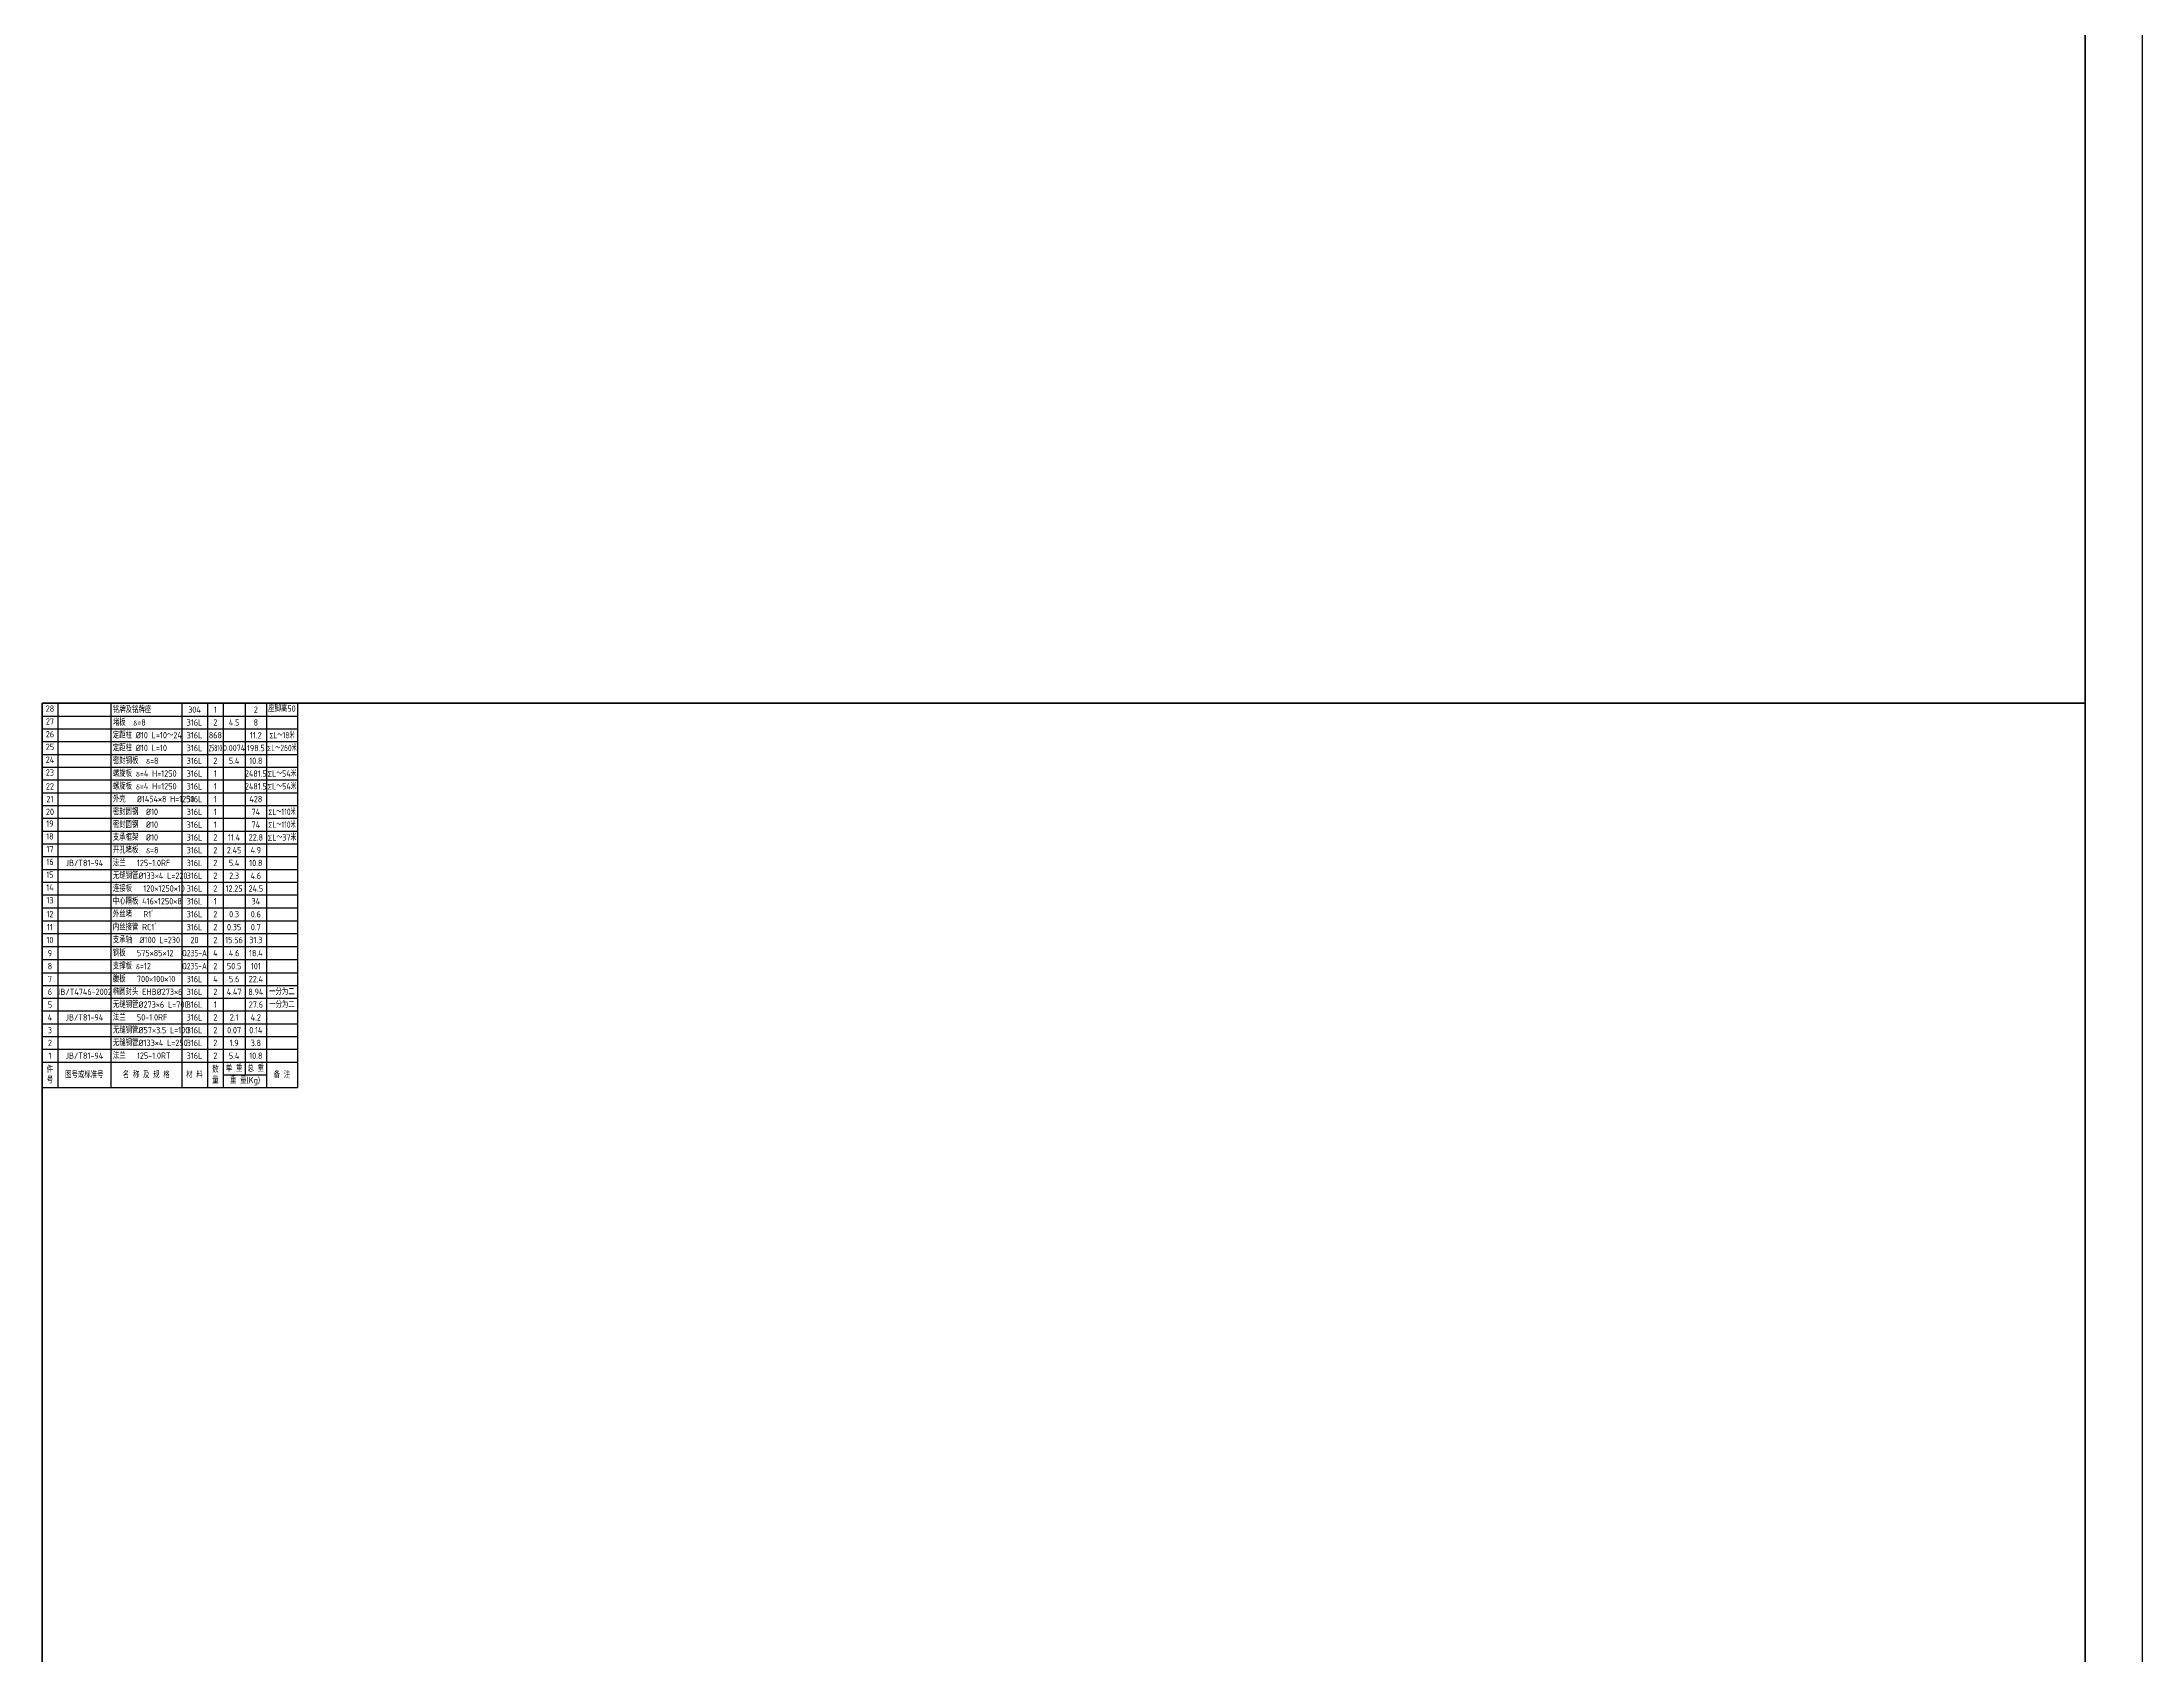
# Model space of a CAD drawing. Header units: millimetres. Extents: x 400 to 18193, y -2467 to 5047.
# Drawn here: x 5641 to 7120, y 2366 to 3502 of the extents above; entities that cross this region are included whole.
import ezdxf

# ---------------------------------------------------------------- set-up
doc = ezdxf.new("R2010")
doc.units = ezdxf.units.MM
doc.layers.add('2', color=3, linetype='Continuous')
doc.layers.add('粗线', color=7, linetype='Continuous', lineweight=40)
doc.layers.add('轮廓线', color=7, linetype='Continuous', lineweight=40)
doc.styles.add('GB', font='gbenor.shx', dxfattribs={"bigfont": 'gbcbig.shx'})

# ---------------------------------------------------------------- blocks, each defined once
blk = doc.blocks.new('*T26')
at = {"layer": '2', "color": 0, "lineweight": -2}
for p, q in [((0, 0), (11.2, 0)), ((0, 0), (0, -9)), ((11.2, 0), (48.4, 0)), ((11.2, 0), (11.2, -9)), ((48.4, 0), (98.4, 0)), ((48.4, 0), (48.4, -9)), ((98.4, 0), (116.5, 0)), ((98.4, 0), (98.4, -9)), ((116.5, 0), (127.7, 0)), ((116.5, 0), (116.5, -9)), ((127.7, 0), (143, 0)), ((127.7, 0), (127.7, -9)), ((143, 0), (158.2, 0)), ((143, 0), (143, -9)), ((158.2, 0), (179.9, 0)), ((158.2, 0), (158.2, -9)), ((179.9, 0), (179.9, -9)), ((0, -9), (11.2, -9)), ((0, -9), (0, -18)), ((11.2, -9), (48.4, -9)), ((11.2, -9), (11.2, -18)), ((48.4, -9), (98.4, -9)), ((48.4, -9), (48.4, -18)), ((98.4, -9), (116.5, -9)), ((98.4, -9), (98.4, -18)), ((116.5, -9), (127.7, -9)), ((116.5, -9), (116.5, -18)), ((127.7, -9), (143, -9)), ((127.7, -9), (127.7, -18)), ((143, -9), (158.2, -9)), ((143, -9), (143, -18)), ((158.2, -9), (179.9, -9)), ((158.2, -9), (158.2, -18)), ((179.9, -9), (179.9, -18)), ((0, -18), (11.2, -18)), ((0, -18), (0, -27)), ((0, -27), (11.2, -27)), ((0, -27), (0, -36)), ((11.2, -18), (48.4, -18)), ((11.2, -18), (11.2, -27)), ((11.2, -27), (48.4, -27)), ((11.2, -27), (11.2, -36)), ((48.4, -18), (98.4, -18)), ((48.4, -18), (48.4, -27)), ((48.4, -27), (98.4, -27)), ((48.4, -27), (48.4, -36)), ((98.4, -18), (116.5, -18)), ((98.4, -18), (98.4, -27)), ((98.4, -27), (116.5, -27)), ((98.4, -27), (98.4, -36)), ((116.5, -18), (127.7, -18)), ((116.5, -18), (116.5, -27)), ((116.5, -27), (127.7, -27)), ((116.5, -27), (116.5, -36)), ((127.7, -18), (143, -18)), ((127.7, -18), (127.7, -27)), ((127.7, -27), (143, -27)), ((127.7, -27), (127.7, -36)), ((143, -18), (158.2, -18)), ((143, -18), (143, -27)), ((143, -27), (158.2, -27)), ((143, -27), (143, -36)), ((158.2, -18), (179.9, -18)), ((158.2, -18), (158.2, -27)), ((158.2, -27), (179.9, -27)), ((158.2, -27), (158.2, -36)), ((179.9, -18), (179.9, -27)), ((179.9, -27), (179.9, -36)), ((0, -36), (11.2, -36)), ((0, -36), (0, -45)), ((11.2, -36), (48.4, -36)), ((11.2, -36), (11.2, -45)), ((48.4, -36), (98.4, -36)), ((48.4, -36), (48.4, -45)), ((98.4, -36), (116.5, -36)), ((98.4, -36), (98.4, -45)), ((116.5, -36), (127.7, -36)), ((116.5, -36), (116.5, -45)), ((127.7, -36), (143, -36)), ((127.7, -36), (127.7, -45)), ((143, -36), (158.2, -36)), ((143, -36), (143, -45)), ((158.2, -36), (179.9, -36)), ((158.2, -36), (158.2, -45)), ((179.9, -36), (179.9, -45)), ((0, -45), (11.2, -45)), ((0, -45), (0, -54)), ((0, -54), (11.2, -54)), ((0, -54), (0, -63)), ((11.2, -45), (48.4, -45)), ((11.2, -45), (11.2, -54)), ((11.2, -54), (48.4, -54)), ((11.2, -54), (11.2, -63)), ((48.4, -45), (98.4, -45)), ((48.4, -45), (48.4, -54)), ((48.4, -54), (98.4, -54)), ((48.4, -54), (48.4, -63)), ((98.4, -45), (116.5, -45)), ((98.4, -45), (98.4, -54)), ((98.4, -54), (116.5, -54)), ((98.4, -54), (98.4, -63)), ((116.5, -45), (127.7, -45)), ((116.5, -45), (116.5, -54)), ((116.5, -54), (127.7, -54)), ((116.5, -54), (116.5, -63)), ((127.7, -45), (143, -45)), ((127.7, -45), (127.7, -54)), ((127.7, -54), (143, -54)), ((127.7, -54), (127.7, -63)), ((143, -45), (158.2, -45)), ((143, -45), (143, -54)), ((143, -54), (158.2, -54)), ((143, -54), (143, -63)), ((158.2, -45), (179.9, -45)), ((158.2, -45), (158.2, -54)), ((158.2, -54), (179.9, -54)), ((158.2, -54), (158.2, -63)), ((179.9, -45), (179.9, -54)), ((179.9, -54), (179.9, -63)), ((0, -63), (11.2, -63)), ((0, -63), (0, -72)), ((0, -72), (11.2, -72)), ((0, -72), (0, -81)), ((11.2, -63), (48.4, -63)), ((11.2, -63), (11.2, -72)), ((11.2, -72), (48.4, -72)), ((11.2, -72), (11.2, -81)), ((48.4, -63), (98.4, -63)), ((48.4, -63), (48.4, -72)), ((48.4, -72), (98.4, -72)), ((48.4, -72), (48.4, -81)), ((98.4, -63), (116.5, -63)), ((98.4, -63), (98.4, -72)), ((98.4, -72), (116.5, -72)), ((98.4, -72), (98.4, -81)), ((116.5, -63), (127.7, -63)), ((116.5, -63), (116.5, -72)), ((116.5, -72), (127.7, -72)), ((116.5, -72), (116.5, -81)), ((127.7, -63), (143, -63)), ((127.7, -63), (127.7, -72)), ((127.7, -72), (143, -72)), ((127.7, -72), (127.7, -81)), ((143, -63), (158.2, -63)), ((143, -63), (143, -72)), ((143, -72), (158.2, -72)), ((143, -72), (143, -81)), ((158.2, -63), (179.9, -63)), ((158.2, -63), (158.2, -72)), ((158.2, -72), (179.9, -72)), ((158.2, -72), (158.2, -81)), ((179.9, -63), (179.9, -72)), ((179.9, -72), (179.9, -81)), ((0, -81), (11.2, -81)), ((0, -81), (0, -90)), ((11.2, -81), (48.4, -81)), ((11.2, -81), (11.2, -90)), ((48.4, -81), (98.4, -81)), ((48.4, -81), (48.4, -90)), ((98.4, -81), (116.5, -81)), ((98.4, -81), (98.4, -90)), ((116.5, -81), (127.7, -81)), ((116.5, -81), (116.5, -90)), ((127.7, -81), (143, -81)), ((127.7, -81), (127.7, -90)), ((143, -81), (158.2, -81)), ((143, -81), (143, -90)), ((158.2, -81), (179.9, -81)), ((158.2, -81), (158.2, -90)), ((179.9, -81), (179.9, -90)), ((0, -90), (11.2, -90)), ((0, -90), (0, -99)), ((0, -99), (11.2, -99)), ((0, -99), (0, -108)), ((11.2, -90), (48.4, -90)), ((11.2, -90), (11.2, -99)), ((11.2, -99), (48.4, -99)), ((11.2, -99), (11.2, -108)), ((48.4, -90), (98.4, -90)), ((48.4, -90), (48.4, -99)), ((48.4, -99), (98.4, -99)), ((48.4, -99), (48.4, -108)), ((98.4, -90), (116.5, -90)), ((98.4, -90), (98.4, -99)), ((98.4, -99), (116.5, -99)), ((98.4, -99), (98.4, -108)), ((116.5, -90), (127.7, -90)), ((116.5, -90), (116.5, -99)), ((116.5, -99), (127.7, -99)), ((116.5, -99), (116.5, -108)), ((127.7, -90), (143, -90)), ((127.7, -90), (127.7, -99)), ((127.7, -99), (143, -99)), ((127.7, -99), (127.7, -108)), ((143, -90), (158.2, -90)), ((143, -90), (143, -99)), ((143, -99), (158.2, -99)), ((143, -99), (143, -108)), ((158.2, -90), (179.9, -90)), ((158.2, -90), (158.2, -99)), ((158.2, -99), (179.9, -99)), ((158.2, -99), (158.2, -108)), ((179.9, -90), (179.9, -99)), ((179.9, -99), (179.9, -108)), ((0, -108), (11.2, -108)), ((0, -108), (0, -117)), ((0, -117), (11.2, -117)), ((0, -117), (0, -126)), ((11.2, -108), (48.4, -108)), ((11.2, -108), (11.2, -117)), ((11.2, -117), (48.4, -117)), ((11.2, -117), (11.2, -126)), ((48.4, -108), (98.4, -108)), ((48.4, -108), (48.4, -117)), ((48.4, -117), (98.4, -117)), ((48.4, -117), (48.4, -126)), ((98.4, -108), (116.5, -108)), ((98.4, -108), (98.4, -117)), ((98.4, -117), (116.5, -117)), ((98.4, -117), (98.4, -126)), ((116.5, -108), (127.7, -108)), ((116.5, -108), (116.5, -117)), ((116.5, -117), (127.7, -117)), ((116.5, -117), (116.5, -126)), ((127.7, -108), (143, -108)), ((127.7, -108), (127.7, -117)), ((127.7, -117), (143, -117)), ((127.7, -117), (127.7, -126)), ((143, -108), (158.2, -108)), ((143, -108), (143, -117)), ((143, -117), (158.2, -117)), ((143, -117), (143, -126)), ((158.2, -108), (179.9, -108)), ((158.2, -108), (158.2, -117)), ((158.2, -117), (179.9, -117)), ((158.2, -117), (158.2, -126)), ((179.9, -108), (179.9, -117)), ((179.9, -117), (179.9, -126)), ((0, -126), (11.2, -126)), ((0, -126), (0, -135)), ((11.2, -126), (48.4, -126)), ((11.2, -126), (11.2, -135)), ((48.4, -126), (98.4, -126)), ((48.4, -126), (48.4, -135)), ((98.4, -126), (116.5, -126)), ((98.4, -126), (98.4, -135)), ((116.5, -126), (127.7, -126)), ((116.5, -126), (116.5, -135)), ((127.7, -126), (143, -126)), ((127.7, -126), (127.7, -135)), ((143, -126), (158.2, -126)), ((143, -126), (143, -135)), ((158.2, -126), (179.9, -126)), ((158.2, -126), (158.2, -135)), ((179.9, -126), (179.9, -135)), ((0, -135), (11.2, -135)), ((0, -135), (0, -144)), ((0, -144), (11.2, -144)), ((0, -144), (0, -153.2)), ((11.2, -135), (48.4, -135)), ((11.2, -135), (11.2, -144)), ((11.2, -144), (48.4, -144)), ((11.2, -144), (11.2, -153.2)), ((48.4, -135), (98.4, -135)), ((48.4, -135), (48.4, -144)), ((48.4, -144), (98.4, -144)), ((48.4, -144), (48.4, -153.2)), ((98.4, -135), (116.5, -135)), ((98.4, -135), (98.4, -144)), ((98.4, -144), (116.5, -144)), ((98.4, -144), (98.4, -153.2)), ((116.5, -135), (127.7, -135)), ((116.5, -135), (116.5, -144)), ((116.5, -144), (127.7, -144)), ((116.5, -144), (116.5, -153.2)), ((127.7, -135), (143, -135)), ((127.7, -135), (127.7, -144)), ((127.7, -144), (143, -144)), ((127.7, -144), (127.7, -153.2)), ((143, -135), (158.2, -135)), ((143, -135), (143, -144)), ((143, -144), (158.2, -144)), ((143, -144), (143, -153.2)), ((158.2, -135), (179.9, -135)), ((158.2, -135), (158.2, -144)), ((158.2, -144), (179.9, -144)), ((158.2, -144), (158.2, -153.2)), ((179.9, -135), (179.9, -144)), ((179.9, -144), (179.9, -153.2)), ((0, -153.2), (11.2, -153.2)), ((0, -153.2), (0, -162.2)), ((0, -162.2), (11.2, -162.2)), ((0, -162.2), (0, -171.4)), ((11.2, -153.2), (48.4, -153.2)), ((11.2, -153.2), (11.2, -162.2)), ((11.2, -162.2), (48.4, -162.2)), ((11.2, -162.2), (11.2, -171.4)), ((48.4, -153.2), (98.4, -153.2)), ((48.4, -153.2), (48.4, -162.2)), ((48.4, -162.2), (98.4, -162.2)), ((48.4, -162.2), (48.4, -171.4)), ((98.4, -153.2), (116.5, -153.2)), ((98.4, -153.2), (98.4, -162.2)), ((98.4, -162.2), (116.5, -162.2)), ((98.4, -162.2), (98.4, -171.4)), ((116.5, -153.2), (127.7, -153.2)), ((116.5, -153.2), (116.5, -162.2)), ((116.5, -162.2), (127.7, -162.2)), ((116.5, -162.2), (116.5, -171.4)), ((127.7, -153.2), (143, -153.2)), ((127.7, -153.2), (127.7, -162.2)), ((127.7, -162.2), (143, -162.2)), ((127.7, -162.2), (127.7, -171.4)), ((143, -153.2), (158.2, -153.2)), ((143, -153.2), (143, -162.2)), ((143, -162.2), (158.2, -162.2)), ((143, -162.2), (143, -171.4)), ((158.2, -153.2), (179.9, -153.2)), ((158.2, -153.2), (158.2, -162.2)), ((158.2, -162.2), (179.9, -162.2)), ((158.2, -162.2), (158.2, -171.4)), ((179.9, -153.2), (179.9, -162.2)), ((179.9, -162.2), (179.9, -171.4)), ((0, -171.4), (11.2, -171.4)), ((0, -171.4), (0, -180.6)), ((11.2, -171.4), (48.4, -171.4)), ((11.2, -171.4), (11.2, -180.6)), ((48.4, -171.4), (98.4, -171.4)), ((48.4, -171.4), (48.4, -180.6)), ((98.4, -171.4), (116.5, -171.4)), ((98.4, -171.4), (98.4, -180.6)), ((116.5, -171.4), (127.7, -171.4)), ((116.5, -171.4), (116.5, -180.6)), ((127.7, -171.4), (143, -171.4)), ((127.7, -171.4), (127.7, -180.6)), ((143, -171.4), (158.2, -171.4)), ((143, -171.4), (143, -180.6)), ((158.2, -171.4), (179.9, -171.4)), ((158.2, -171.4), (158.2, -180.6)), ((179.9, -171.4), (179.9, -180.6)), ((0, -180.6), (11.2, -180.6)), ((0, -180.6), (0, -189.8)), ((0, -189.8), (11.2, -189.8)), ((0, -189.8), (0, -198.8)), ((11.2, -180.6), (48.4, -180.6)), ((11.2, -180.6), (11.2, -189.8)), ((11.2, -189.8), (48.4, -189.8)), ((11.2, -189.8), (11.2, -198.8)), ((48.4, -180.6), (98.4, -180.6)), ((48.4, -180.6), (48.4, -189.8)), ((48.4, -189.8), (98.4, -189.8)), ((48.4, -189.8), (48.4, -198.8)), ((98.4, -180.6), (116.5, -180.6)), ((98.4, -180.6), (98.4, -189.8)), ((98.4, -189.8), (116.5, -189.8)), ((98.4, -189.8), (98.4, -198.8)), ((116.5, -180.6), (127.7, -180.6)), ((116.5, -180.6), (116.5, -189.8)), ((116.5, -189.8), (127.7, -189.8)), ((116.5, -189.8), (116.5, -198.8)), ((127.7, -180.6), (143, -180.6)), ((127.7, -180.6), (127.7, -189.8)), ((127.7, -189.8), (143, -189.8)), ((127.7, -189.8), (127.7, -198.8)), ((143, -180.6), (158.2, -180.6)), ((143, -180.6), (143, -189.8)), ((143, -189.8), (158.2, -189.8)), ((143, -189.8), (143, -198.8)), ((158.2, -180.6), (179.9, -180.6)), ((158.2, -180.6), (158.2, -189.8)), ((158.2, -189.8), (179.9, -189.8)), ((158.2, -189.8), (158.2, -198.8)), ((179.9, -180.6), (179.9, -189.8)), ((179.9, -189.8), (179.9, -198.8)), ((0, -198.8), (11.2, -198.8)), ((0, -198.8), (0, -207.8)), ((11.2, -198.8), (48.4, -198.8)), ((11.2, -198.8), (11.2, -207.8)), ((48.4, -198.8), (98.4, -198.8)), ((48.4, -198.8), (48.4, -207.8)), ((98.4, -198.8), (116.5, -198.8)), ((98.4, -198.8), (98.4, -207.8)), ((116.5, -198.8), (127.7, -198.8)), ((116.5, -198.8), (116.5, -207.8)), ((127.7, -198.8), (143, -198.8)), ((127.7, -198.8), (127.7, -207.8)), ((143, -198.8), (158.2, -198.8)), ((143, -198.8), (143, -207.8)), ((158.2, -198.8), (179.9, -198.8)), ((158.2, -198.8), (158.2, -207.8)), ((179.9, -198.8), (179.9, -207.8)), ((0, -207.8), (11.2, -207.8)), ((0, -207.8), (0, -216.8)), ((0, -216.8), (11.2, -216.8)), ((0, -216.8), (0, -225.8)), ((11.2, -207.8), (48.4, -207.8)), ((11.2, -207.8), (11.2, -216.8)), ((11.2, -216.8), (48.4, -216.8)), ((11.2, -216.8), (11.2, -225.8)), ((48.4, -207.8), (98.4, -207.8)), ((48.4, -207.8), (48.4, -216.8)), ((48.4, -216.8), (98.4, -216.8)), ((48.4, -216.8), (48.4, -225.8)), ((98.4, -207.8), (116.5, -207.8)), ((98.4, -207.8), (98.4, -216.8)), ((98.4, -216.8), (116.5, -216.8)), ((98.4, -216.8), (98.4, -225.8)), ((116.5, -207.8), (127.7, -207.8)), ((116.5, -207.8), (116.5, -216.8)), ((116.5, -216.8), (127.7, -216.8)), ((116.5, -216.8), (116.5, -225.8)), ((127.7, -207.8), (143, -207.8)), ((127.7, -207.8), (127.7, -216.8)), ((127.7, -216.8), (143, -216.8)), ((127.7, -216.8), (127.7, -225.8)), ((143, -207.8), (158.2, -207.8)), ((143, -207.8), (143, -216.8)), ((143, -216.8), (158.2, -216.8)), ((143, -216.8), (143, -225.8)), ((158.2, -207.8), (179.9, -207.8)), ((158.2, -207.8), (158.2, -216.8)), ((158.2, -216.8), (179.9, -216.8)), ((158.2, -216.8), (158.2, -225.8)), ((179.9, -207.8), (179.9, -216.8)), ((179.9, -216.8), (179.9, -225.8)), ((0, -225.8), (11.2, -225.8)), ((0, -225.8), (0, -234.8)), ((0, -234.8), (11.2, -234.8)), ((0, -234.8), (0, -243.8)), ((11.2, -225.8), (48.4, -225.8)), ((11.2, -225.8), (11.2, -234.8)), ((11.2, -234.8), (48.4, -234.8)), ((11.2, -234.8), (11.2, -243.8)), ((48.4, -225.8), (98.4, -225.8)), ((48.4, -225.8), (48.4, -234.8)), ((48.4, -234.8), (98.4, -234.8)), ((48.4, -234.8), (48.4, -243.8)), ((98.4, -225.8), (116.5, -225.8)), ((98.4, -225.8), (98.4, -234.8)), ((98.4, -234.8), (116.5, -234.8)), ((98.4, -234.8), (98.4, -243.8)), ((116.5, -225.8), (127.7, -225.8)), ((116.5, -225.8), (116.5, -234.8)), ((116.5, -234.8), (127.7, -234.8)), ((116.5, -234.8), (116.5, -243.8)), ((127.7, -225.8), (143, -225.8)), ((127.7, -225.8), (127.7, -234.8)), ((127.7, -234.8), (143, -234.8)), ((127.7, -234.8), (127.7, -243.8)), ((143, -225.8), (158.2, -225.8)), ((143, -225.8), (143, -234.8)), ((143, -234.8), (158.2, -234.8)), ((143, -234.8), (143, -243.8)), ((158.2, -225.8), (179.9, -225.8)), ((158.2, -225.8), (158.2, -234.8)), ((158.2, -234.8), (179.9, -234.8)), ((158.2, -234.8), (158.2, -243.8)), ((179.9, -225.8), (179.9, -234.8)), ((179.9, -234.8), (179.9, -243.8)), ((0, -243.8), (11.2, -243.8)), ((0, -243.8), (0, -252.8)), ((11.2, -243.8), (48.4, -243.8)), ((11.2, -243.8), (11.2, -252.8)), ((48.4, -243.8), (98.4, -243.8)), ((48.4, -243.8), (48.4, -252.8)), ((98.4, -243.8), (116.5, -243.8)), ((98.4, -243.8), (98.4, -252.8)), ((116.5, -243.8), (127.7, -243.8)), ((116.5, -243.8), (116.5, -252.8)), ((127.7, -243.8), (143, -243.8)), ((127.7, -243.8), (127.7, -252.8)), ((143, -243.8), (158.2, -243.8)), ((143, -243.8), (143, -252.8)), ((158.2, -243.8), (179.9, -243.8)), ((158.2, -243.8), (158.2, -252.8)), ((179.9, -243.8), (179.9, -252.8)), ((0, -252.8), (11.2, -252.8)), ((0, -252.8), (0, -261.8)), ((0, -261.8), (0, -270.8)), ((11.2, -252.8), (48.4, -252.8)), ((11.2, -252.8), (11.2, -261.8)), ((11.2, -261.8), (11.2, -270.8)), ((48.4, -252.8), (98.4, -252.8)), ((48.4, -252.8), (48.4, -261.8)), ((48.4, -261.8), (48.4, -270.8)), ((98.4, -252.8), (116.5, -252.8)), ((98.4, -252.8), (98.4, -261.8)), ((98.4, -261.8), (98.4, -270.8)), ((116.5, -252.8), (127.7, -252.8)), ((116.5, -252.8), (116.5, -261.8)), ((116.5, -261.8), (116.5, -270.8)), ((127.7, -252.8), (143, -252.8)), ((127.7, -252.8), (127.7, -261.8)), ((127.7, -261.8), (143, -261.8)), ((127.7, -261.8), (127.7, -270.8)), ((143, -252.8), (158.2, -252.8)), ((143, -252.8), (143, -261.8)), ((143, -261.8), (158.2, -261.8)), ((158.2, -252.8), (179.9, -252.8)), ((158.2, -252.8), (158.2, -261.8)), ((158.2, -261.8), (158.2, -270.8)), ((179.9, -252.8), (179.9, -261.8)), ((179.9, -261.8), (179.9, -270.8)), ((0, -270.8), (11.2, -270.8)), ((11.2, -270.8), (48.4, -270.8)), ((48.4, -270.8), (98.4, -270.8)), ((98.4, -270.8), (116.5, -270.8)), ((116.5, -270.8), (127.7, -270.8)), ((127.7, -270.8), (143, -270.8)), ((143, -270.8), (158.2, -270.8)), ((158.2, -270.8), (179.9, -270.8))]:
    blk.add_line(p, q, dxfattribs=at)
at = {"layer": '2', "color": 0, "char_height": 4.5, "style": 'GB'}
for s, insert, width, attachment_point in [('28', (5.6, -1.5), 8.23, 2), ('27', (5.6, -10.5), 8.23, 2), ('铭牌及铭牌座', (49.9, -4.5), 46.962, 4), ('堵板  {\\fFangSong_GB2312|b0|i0|c134|p0;\\H0.6944x;\\C256;δ}=8', (49.9, -13.5), 46.962, 4), ('316L', (107.4, -13.5), 15.131, 5), ('304', (107.4, -4.5), 15.131, 5), ('2', (122.1, -13.5), 8.23, 5), ('1', (122.1, -4.5), 8.23, 5), ('4.5', (135.3, -13.5), 12.227, 5), ('2', (150.6, -4.5), 12.227, 5), ('8', (150.6, -13.5), 12.227, 5), ('座脚高50', (169, -1.5), 18.707, 2), ('26', (5.6, -19.5), 8.23, 2), ('25', (5.6, -28.5), 8.23, 2), ('定距柱 %%C10 L=10～24', (49.9, -22.5), 46.962, 4), ('定距柱 %%C10 L=10', (49.9, -31.5), 46.962, 4), ('316L', (107.4, -22.5), 15.131, 5), ('316L', (107.4, -31.5), 15.131, 5), ('{\\W0.6;25810}', (122.1, -31.5), 8.23, 5), ('{\\W0.9;868}', (122.1, -22.5), 8.23, 5), ('{\\W0.9;0.0074}', (135.3, -31.5), 12.227, 5), ('198.5', (150.6, -31.5), 12.227, 5), ('11.2', (150.6, -22.5), 12.227, 5), ('{\\fFangSong_GB2312|b0|i0|c134|p0;\\H0.8333x;\\W0.8;\\C256;Σ\\Fgbenor,gbcbig|c134;\\H1.2x;\\C0;L～260米}', (169, -31.5), 18.707, 5), ('{\\fFangSong_GB2312|b0|i0|c134|p0;\\H0.8333x;\\W0.8;\\C256;Σ\\Fgbenor,gbcbig|c134;\\H1.2x;\\C0;L～18米}', (169, -22.5), 18.707, 5), ('24', (5.6, -37.5), 8.23, 2), ('密封钢板  {\\fFangSong_GB2312|b0|i0|c134|p0;\\H0.6944x;\\C256;δ}=8', (49.9, -40.5), 46.962, 4), ('316L', (107.4, -40.5), 15.131, 5), ('2', (122.1, -40.5), 8.23, 5), ('5.4', (135.3, -40.5), 12.227, 5), ('10.8', (150.6, -40.5), 12.227, 5), ('23', (5.6, -46.5), 8.23, 2), ('22', (5.6, -58.5), 8.23, 5), ('螺旋板 {\\fFangSong_GB2312|b0|i0|c134|p0;\\H0.6944x;\\C256;δ}=4 H=1250', (49.9, -49.5), 46.962, 4), ('螺旋板 {\\fFangSong_GB2312|b0|i0|c134|p0;\\H0.6944x;\\C256;δ}=4 H=1250', (49.9, -58.5), 46.962, 4), ('316L', (107.4, -49.5), 15.131, 5), ('316L', (107.4, -58.5), 15.131, 5), ('1', (122.1, -49.5), 8.23, 5), ('1', (122.1, -58.5), 8.23, 5), ('{\\W0.9;2481.5}', (150.6, -49.5), 12.227, 5), ('{\\W0.9;2481.5}', (150.6, -58.5), 12.227, 5), ('{\\fFangSong_GB2312|b0|i0|c134|p0;\\H0.8333x;\\W0.9;\\C256;Σ\\Fgbenor,gbcbig|c134;\\H1.2x;\\C0;L～54米}', (169, -49.5), 18.707, 5), ('{\\fFangSong_GB2312|b0|i0|c134|p0;\\H0.8333x;\\W0.9;\\C256;Σ\\Fgbenor,gbcbig|c134;\\H1.2x;\\C0;L～54米}', (169, -58.5), 18.707, 5), ('21', (5.6, -67.5), 8.23, 5), ('外壳   {\\W0.9;%%C1454\\Fgbenor|c0;×8 H=1250}', (49.9, -67.5), 46.962, 4), ('密封圆钢  %%C10', (49.9, -76.5), 46.962, 4), ('316L', (107.4, -67.5), 15.131, 5), ('1', (122.1, -67.5), 8.23, 5), ('428', (150.6, -67.5), 12.227, 5), ('{\\fFangSong_GB2312|b0|i0|c134|p0;\\H0.8333x;\\W0.8;\\C256;Σ\\Fgbenor,gbcbig|c134;\\H1.2x;\\C0;L～110米}', (169, -76.5), 18.707, 5), ('20', (5.6, -76.5), 8.23, 5), ('19', (5.6, -82.5), 8.23, 2), ('密封圆钢  %%C10', (49.9, -85.5), 46.962, 4), ('316L', (107.4, -76.5), 15.131, 5), ('316L', (107.4, -85.5), 15.131, 5), ('1', (122.1, -76.5), 8.23, 5), ('1', (122.1, -85.5), 8.23, 5), ('74', (150.6, -76.5), 12.227, 5), ('74', (150.6, -85.5), 12.227, 5), ('{\\fFangSong_GB2312|b0|i0|c134|p0;\\H0.8333x;\\W0.8;\\C256;Σ\\Fgbenor,gbcbig|c134;\\H1.2x;\\C0;L～110米}', (169, -85.5), 18.707, 5), ('18', (5.6, -91.5), 8.23, 2), ('17', (5.6, -100.5), 8.23, 2), ('支承框架  %%C10', (49.9, -94.5), 46.962, 4), ('开孔堵板  {\\fFangSong_GB2312|b0|i0|c134|p0;\\H0.6944x;\\C256;δ}=8', (49.9, -103.5), 46.962, 4), ('316L', (107.4, -94.5), 15.131, 5), ('316L', (107.4, -103.5), 15.131, 5), ('2', (122.1, -94.5), 8.23, 5), ('2', (122.1, -103.5), 8.23, 5), ('2.45', (135.3, -103.5), 12.227, 5), ('11.4', (135.3, -94.5), 12.227, 5), ('22.8', (150.6, -94.5), 12.227, 5), ('4.9', (150.6, -103.5), 12.227, 5), ('{\\fFangSong_GB2312|b0|i0|c134|p0;\\H0.8333x;\\W0.9;\\C256;Σ\\Fgbenor,gbcbig|c134;\\H1.2x;\\C0;L～37米}', (169, -94.5), 18.707, 5), ('16', (5.6, -109.5), 8.23, 2), ('JB/T81-94', (29.8, -112.5), 34.172, 5), ('法兰   125-1.0RF', (49.9, -112.5), 46.962, 4), ('316L', (107.4, -112.5), 15.131, 5), ('2', (122.1, -112.5), 8.23, 5), ('5.4', (135.3, -112.5), 12.227, 5), ('10.8', (150.6, -112.5), 12.227, 5), ('15', (5.6, -118.5), 8.23, 2), ('14', (5.6, -127.5), 8.23, 2), ('无缝钢管%%C133{\\Fgbenor|c0;×4 L=220}', (49.9, -121.5), 46.962, 4), ('连接板   120{\\Fgbenor|c0;×1250×10}', (49.9, -130.5), 46.962, 4), ('316L', (107.4, -121.5), 15.131, 5), ('316L', (107.4, -130.5), 15.131, 5), ('2', (122.1, -121.5), 8.23, 5), ('2', (122.1, -130.5), 8.23, 5), ('12.25', (135.3, -130.5), 12.227, 5), ('2.3', (135.3, -121.5), 12.227, 5), ('24.5', (150.6, -130.5), 12.227, 5), ('4.6', (150.6, -121.5), 12.227, 5), ('13', (5.6, -136.5), 8.23, 2), ('12', (5.6, -148.6), 8.23, 5), ("外丝堵   R1'", (49.9, -148.6), 46.962, 4), ('中心隔板 416{\\Fgbenor|c0;×1250×8}', (49.9, -139.5), 46.962, 4), ('316L', (107.4, -139.5), 15.131, 5), ('316L', (107.4, -148.6), 15.131, 5), ('2', (122.1, -148.6), 8.23, 5), ('1', (122.1, -139.5), 8.23, 5), ('0.3', (135.3, -148.6), 12.227, 5), ('0.6', (150.6, -148.6), 12.227, 5), ('34', (150.6, -139.5), 12.227, 5), ('11', (5.6, -157.7), 8.23, 5), ("内丝接管 RC1'", (49.9, -157.7), 46.962, 4), ('316L', (107.4, -157.7), 15.131, 5), ('2', (122.1, -157.7), 8.23, 5), ('0.35', (135.3, -157.7), 12.227, 5), ('0.7', (150.6, -157.7), 12.227, 5), ('10', (5.6, -166.8), 8.23, 5), ('9', (5.6, -176), 8.23, 5), ('支承轴  %%C100{\\Fgbenor|c0; L=230}', (49.9, -166.8), 46.962, 4), ('钢板   575{\\Fgbenor|c0;×85×12}', (49.9, -176), 46.962, 4), ('{\\W0.8;Q235-A}', (107.4, -176), 15.131, 5), ('20', (107.4, -166.8), 15.131, 5), ('4', (122.1, -176), 8.23, 5), ('2', (122.1, -166.8), 8.23, 5), ('15.56', (135.3, -166.8), 12.227, 5), ('4.6', (135.3, -176), 12.227, 5), ('18.4', (150.6, -176), 12.227, 5), ('31.3', (150.6, -166.8), 12.227, 5), ('7', (5.6, -194.3), 8.23, 5), ('8', (5.6, -185.2), 8.23, 5), ('支撑板 {\\fFangSong_GB2312|b0|i0|c134|p0;\\H0.6944x;\\C256;δ}=12', (49.9, -185.2), 46.962, 4), ('腹板   700{\\Fgbenor|c0;×100×10}', (49.9, -194.3), 46.962, 4), ('{\\W0.8;Q235-A}', (107.4, -185.2), 15.131, 5), ('316L', (107.4, -194.3), 15.131, 5), ('4', (122.1, -194.3), 8.23, 5), ('2', (122.1, -185.2), 8.23, 5), ('50.5', (135.3, -185.2), 12.227, 5), ('5.6', (135.3, -194.3), 12.227, 5), ('22.4', (150.6, -194.3), 12.227, 5), ('101', (150.6, -185.2), 12.227, 5), ('6', (5.6, -203.3), 8.23, 5), ('{\\W0.95;JB/T4746-2002}', (29.8, -203.3), 34.172, 5), ('椭圆封头 EHB%%C273{\\Fgbenor|c0;×6}', (49.9, -203.3), 46.962, 4), ('316L', (107.4, -203.3), 15.131, 5), ('2', (122.1, -203.3), 8.23, 5), ('4.47', (135.3, -203.3), 12.227, 5), ('8.94', (150.6, -203.3), 12.227, 5), ('一分为二', (169, -203.3), 18.707, 5), ('4', (5.6, -221.3), 8.23, 5), ('5', (5.6, -212.3), 8.23, 5), ('JB/T81-94', (29.8, -221.3), 34.172, 5), ('无缝钢管%%C273{\\Fgbenor|c0;×6 L=700}', (49.9, -212.3), 46.962, 4), ('法兰   50-1.0RF', (49.9, -221.3), 46.962, 4), ('316L', (107.4, -212.3), 15.131, 5), ('316L', (107.4, -221.3), 15.131, 5), ('2', (122.1, -221.3), 8.23, 5), ('1', (122.1, -212.3), 8.23, 5), ('2.1', (135.3, -221.3), 12.227, 5), ('27.6', (150.6, -212.3), 12.227, 5), ('4.2', (150.6, -221.3), 12.227, 5), ('一分为二', (169, -212.3), 18.707, 5), ('3', (5.6, -230.3), 8.23, 5), ('无缝钢管%%C57{\\Fgbenor|c0;×3.5 L=100}', (49.9, -230.3), 46.962, 4), ('无缝钢管%%C133{\\Fgbenor|c0;×4 L=250}', (49.9, -239.3), 46.962, 4), ('316L', (107.4, -230.3), 15.131, 5), ('2', (122.1, -230.3), 8.23, 5), ('0.07', (135.3, -230.3), 12.227, 5), ('0.14', (150.6, -230.3), 12.227, 5), ('2', (5.6, -239.3), 8.23, 5), ('1', (5.6, -248.3), 8.23, 5), ('JB/T81-94', (29.8, -248.3), 34.172, 5), ('法兰   125-1.0RT', (49.9, -248.3), 46.962, 4), ('316L', (107.4, -239.3), 15.131, 5), ('316L', (107.4, -248.3), 15.131, 5), ('2', (122.1, -239.3), 8.23, 5), ('2', (122.1, -248.3), 8.23, 5), ('5.4', (135.3, -248.3), 12.227, 5), ('1.9', (135.3, -239.3), 12.227, 5), ('10.8', (150.6, -248.3), 12.227, 5), ('3.8', (150.6, -239.3), 12.227, 5), ('件\\P号', (5.6, -261.8), 8.23, 5), ('图号或标准号', (29.8, -261.8), 34.172, 5), ('名 称 及 规 格', (73.4, -261.8), 46.962, 5), ('材 料', (107.4, -261.8), 15.131, 5), ('数量', (122.1, -261.8), 8.23, 5), ('单 重', (135.3, -257.3), 12.227, 5), ('重 量(Kg)', (143, -266.3), 27.455, 5), ('总 重', (150.6, -257.3), 12.227, 5), ('备 注', (169, -261.8), 18.707, 5)]:
    blk.add_mtext(s, dxfattribs=dict(at, insert=insert, width=width, attachment_point=attachment_point))

msp = doc.modelspace()

# ---------------------------------------------------------------- linework, layer by layer
at = {"layer": '2'}
msp.add_line((7119.919, 5047.412), (7119.919, 295.412), dxfattribs=at)
at = {"layer": '粗线'}
msp.add_line((5640.811, 3036.396), (7079.919, 3036.396), dxfattribs=at)
at = {"layer": '轮廓线'}
for p, q in [((7079.919, 5007.412), (7079.919, 335.412)), ((5640.811, 3036.396), (5640.811, 335.412))]:
    msp.add_line(p, q, dxfattribs=at)

# ---------------------------------------------------------------- block references
msp.add_blockref('*T26', (5640.811, 3036.396))

doc.saveas('drawing.dxf')
